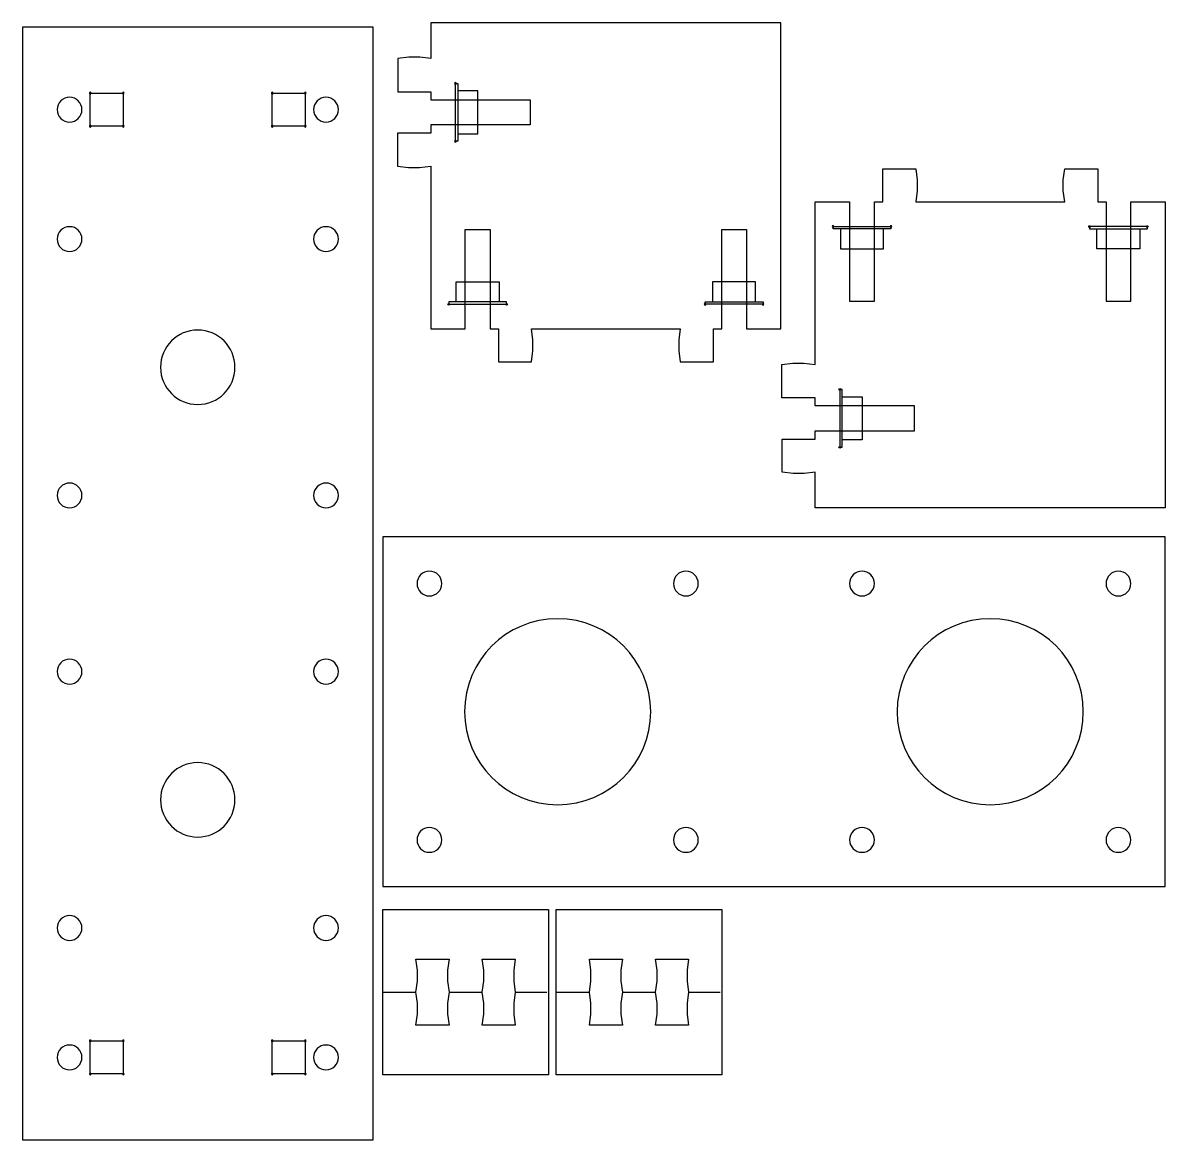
# Model space of a CAD drawing. Extents: x 43 to 403, y -142 to -7.
# Drawn here: x 265.1 to 403.2, y -142.3 to -7.2 of the extents above; entities that cross this region are included whole.
import ezdxf

# ---------------------------------------------------------------- set-up
doc = ezdxf.new("R2010")
doc.units = 0
doc.layers.add('CUT', color=7, linetype='CONTINUOUS')

# ---------------------------------------------------------------- blocks, each defined once
blk = doc.blocks.new('BLOCK_2')
at = {"layer": 'CUT', "color": 1}
blk.add_lwpolyline([(360.93, -111.69), (403.23, -111.69), (403.23, -69.39), (360.93, -69.39), (350.93, -69.39), (308.63, -69.39), (308.63, -111.69), (350.93, -111.69), (360.93, -111.69)], dxfattribs=at)
for points in [[(315.78, -75.04), (315.78, -75.87), (315.11, -76.54), (314.28, -76.54), (313.45, -76.54), (312.78, -75.87), (312.78, -75.04), (312.78, -74.21), (313.45, -73.54), (314.28, -73.54), (315.11, -73.54), (315.78, -74.21), (315.78, -75.04)], [(346.78, -75.04), (346.78, -75.87), (346.11, -76.54), (345.28, -76.54), (344.45, -76.54), (343.78, -75.87), (343.78, -75.04), (343.78, -74.21), (344.45, -73.54), (345.28, -73.54), (346.11, -73.54), (346.78, -74.21), (346.78, -75.04)], [(368.08, -75.04), (368.08, -75.87), (367.41, -76.54), (366.58, -76.54), (365.75, -76.54), (365.08, -75.87), (365.08, -75.04), (365.08, -74.21), (365.75, -73.54), (366.58, -73.54), (367.41, -73.54), (368.08, -74.21), (368.08, -75.04)], [(399.08, -75.04), (399.08, -75.87), (398.41, -76.54), (397.58, -76.54), (396.75, -76.54), (396.08, -75.87), (396.08, -75.04), (396.08, -74.21), (396.75, -73.54), (397.58, -73.54), (398.41, -73.54), (399.08, -74.21), (399.08, -75.04)], [(341.03, -90.54), (341.03, -96.76), (335.99, -101.79), (329.78, -101.79), (323.56, -101.79), (318.53, -96.76), (318.53, -90.54), (318.53, -84.33), (323.56, -79.29), (329.78, -79.29), (335.99, -79.29), (341.03, -84.33), (341.03, -90.54)], [(393.33, -90.54), (393.33, -96.76), (388.29, -101.79), (382.08, -101.79), (375.86, -101.79), (370.83, -96.76), (370.83, -90.54), (370.83, -84.33), (375.86, -79.29), (382.08, -79.29), (388.29, -79.29), (393.33, -84.33), (393.33, -90.54)], [(315.78, -106.04), (315.78, -106.87), (315.11, -107.54), (314.28, -107.54), (313.45, -107.54), (312.78, -106.87), (312.78, -106.04), (312.78, -105.21), (313.45, -104.54), (314.28, -104.54), (315.11, -104.54), (315.78, -105.21), (315.78, -106.04)], [(346.78, -106.04), (346.78, -106.87), (346.11, -107.54), (345.28, -107.54), (344.45, -107.54), (343.78, -106.87), (343.78, -106.04), (343.78, -105.21), (344.45, -104.54), (345.28, -104.54), (346.11, -104.54), (346.78, -105.21), (346.78, -106.04)], [(368.08, -106.04), (368.08, -106.87), (367.41, -107.54), (366.58, -107.54), (365.75, -107.54), (365.08, -106.87), (365.08, -106.04), (365.08, -105.21), (365.75, -104.54), (366.58, -104.54), (367.41, -104.54), (368.08, -105.21), (368.08, -106.04)], [(399.08, -106.04), (399.08, -106.87), (398.41, -107.54), (397.58, -107.54), (396.75, -107.54), (396.08, -106.87), (396.08, -106.04), (396.08, -105.21), (396.75, -104.54), (397.58, -104.54), (398.41, -104.54), (399.08, -105.21), (399.08, -106.04)]]:
    blk.add_open_spline(points, degree=3, knots=[0, 0, 0, 0, 1, 1, 1, 2, 2, 2, 3, 3, 3, 4, 4, 4, 4], dxfattribs=at)
blk = doc.blocks.new('BLOCK_4')
at = {"layer": 'CUT', "color": 1}
blk.add_lwpolyline([(317.42, -21.57), (317.42, -14.57), (317.72, -14.57), (317.72, -21.57), (317.42, -21.57)], dxfattribs=at)
for points in [[(317.42, -14.67), (317.37, -14.67), (317.32, -14.63), (317.32, -14.57), (317.32, -14.51), (317.37, -14.47), (317.42, -14.47), (317.48, -14.47), (317.52, -14.51), (317.52, -14.57), (317.52, -14.63), (317.48, -14.67), (317.42, -14.67)], [(317.42, -21.67), (317.37, -21.67), (317.32, -21.62), (317.32, -21.57), (317.32, -21.51), (317.37, -21.47), (317.42, -21.47), (317.48, -21.47), (317.52, -21.51), (317.52, -21.57), (317.52, -21.62), (317.48, -21.67), (317.42, -21.67)]]:
    blk.add_open_spline(points, degree=3, knots=[0, 0, 0, 0, 1, 1, 1, 2, 2, 2, 3, 3, 3, 4, 4, 4, 4], dxfattribs=at)
blk = doc.blocks.new('BLOCK_3')
at = {"layer": 'CUT', "color": 1}
blk.add_lwpolyline([(320.12, -20.67), (320.12, -15.47), (317.72, -15.47), (317.72, -20.67), (320.12, -20.67)], dxfattribs=at)
at = {"layer": 'CUT'}
blk.add_blockref('BLOCK_4', (0, 0), dxfattribs=at)
blk = doc.blocks.new('BLOCK_6')
at = {"layer": 'CUT', "color": 1}
blk.add_lwpolyline([(363.89, -51.57), (363.89, -58.57), (364.19, -58.57), (364.19, -51.57), (363.89, -51.57)], dxfattribs=at)
for points in [[(363.89, -51.47), (363.83, -51.47), (363.79, -51.51), (363.79, -51.57), (363.79, -51.62), (363.83, -51.67), (363.89, -51.67), (363.94, -51.67), (363.99, -51.62), (363.99, -51.57), (363.99, -51.51), (363.94, -51.47), (363.89, -51.47)], [(363.89, -58.47), (363.83, -58.47), (363.79, -58.51), (363.79, -58.57), (363.79, -58.62), (363.83, -58.67), (363.89, -58.67), (363.94, -58.67), (363.99, -58.62), (363.99, -58.57), (363.99, -58.51), (363.94, -58.47), (363.89, -58.47)]]:
    blk.add_open_spline(points, degree=3, knots=[0, 0, 0, 0, 1, 1, 1, 2, 2, 2, 3, 3, 3, 4, 4, 4, 4], dxfattribs=at)
blk = doc.blocks.new('BLOCK_5')
at = {"layer": 'CUT', "color": 1}
blk.add_lwpolyline([(366.59, -52.47), (366.59, -57.67), (364.19, -57.67), (364.19, -52.47), (366.59, -52.47)], dxfattribs=at)
at = {"layer": 'CUT'}
blk.add_blockref('BLOCK_6', (0, 0), dxfattribs=at)

msp = doc.modelspace()

# ---------------------------------------------------------------- linework, layer by layer
at = {"layer": 'CUT', "color": 1}
for points in [[(265.12, -27.74), (265.12, -7.74), (307.42, -7.74), (307.42, -27.74), (307.42, -70.04), (307.42, -80.04), (307.42, -122.34), (307.42, -142.34), (265.12, -142.34), (265.12, -122.34), (265.12, -80.04), (265.12, -70.04), (265.12, -27.74)], [(314.46, -28.9), (314.46, -44.24), (314.46, -44.24), (318.61, -44.24), (318.61, -32.24), (321.61, -32.24), (321.61, -44.24), (322.61, -44.24), (322.61, -48.24), (326.61, -48.24), (326.79, -46.91), (326.79, -45.57), (326.61, -44.24), (326.61, -44.24), (344.61, -44.24), (344.61, -44.24), (344.43, -45.57), (344.43, -46.91), (344.61, -48.24), (348.61, -48.24), (348.61, -44.24), (349.61, -44.24), (349.61, -32.24), (352.61, -32.24), (352.61, -44.24), (356.76, -44.24), (356.76, -7.24), (314.46, -7.24), (314.46, -11.56), (314.45, -11.57), (313.12, -11.39), (311.78, -11.39), (310.45, -11.57), (310.45, -15.57), (314.45, -15.57), (314.45, -16.57), (326.45, -16.57), (326.45, -19.57), (314.45, -19.57), (314.45, -20.57), (310.42, -20.57), (310.42, -24.57), (311.75, -24.75), (313.09, -24.75), (314.45, -24.57), (314.46, -28.9)], [(277.27, -15.74), (277.27, -19.74), (273.27, -19.74), (273.27, -15.74), (277.27, -15.74)], [(295.27, -19.74), (295.27, -15.74), (299.27, -15.74), (299.27, -19.74), (295.27, -19.74)], [(360.93, -44.24), (360.93, -28.89), (360.93, -28.89), (365.08, -28.89), (365.08, -40.89), (368.08, -40.89), (368.08, -28.89), (369.08, -28.89), (369.08, -24.89), (373.08, -24.89), (373.26, -26.22), (373.26, -27.56), (373.08, -28.89), (373.08, -28.89), (391.08, -28.89), (391.08, -28.89), (390.9, -27.56), (390.9, -26.22), (391.08, -24.89), (395.08, -24.89), (395.08, -28.89), (396.08, -28.89), (396.08, -40.89), (399.08, -40.89), (399.08, -28.89), (403.23, -28.89), (403.23, -65.89), (360.93, -65.89), (360.93, -61.57), (360.92, -61.57), (359.59, -61.75), (358.25, -61.75), (356.92, -61.57), (356.92, -57.57), (360.92, -57.57), (360.92, -56.57), (372.92, -56.57), (372.92, -53.57), (360.92, -53.57), (360.92, -52.57), (356.89, -52.57), (356.89, -48.57), (358.22, -48.39), (359.56, -48.39), (360.92, -48.57), (360.93, -44.24)], [(386.75, -28.89), (386.75, -28.89)], [(403.23, -28.89), (403.23, -28.89)], [(363.08, -31.87), (370.08, -31.87), (370.08, -32.17), (363.08, -32.17), (363.08, -31.87)], [(363.98, -34.57), (369.18, -34.57), (369.18, -32.17), (363.98, -32.17), (363.98, -34.57)], [(401.08, -31.87), (394.08, -31.87), (394.08, -32.17), (401.08, -32.17), (401.08, -31.87)], [(400.18, -34.57), (394.98, -34.57), (394.98, -32.17), (400.18, -32.17), (400.18, -34.57)], [(317.51, -38.57), (322.71, -38.57), (322.71, -40.97), (317.51, -40.97), (317.51, -38.57)], [(353.71, -38.57), (348.51, -38.57), (348.51, -40.97), (353.71, -40.97), (353.71, -38.57)], [(316.61, -41.27), (323.61, -41.27), (323.61, -40.97), (316.61, -40.97), (316.61, -41.27)], [(354.61, -41.27), (347.61, -41.27), (347.61, -40.97), (354.61, -40.97), (354.61, -41.27)], [(340.28, -44.24), (340.28, -44.24)], [(356.76, -44.24), (356.76, -44.24)], [(328.66, -124.64), (328.66, -134.44), (308.65, -134.44), (308.65, -131.87), (308.65, -131.47), (308.65, -117.41), (308.65, -117.01), (308.65, -114.44), (328.66, -114.44), (328.66, -124.24), (328.66, -124.64)], [(349.62, -124.64), (349.62, -134.44), (329.62, -134.44), (329.62, -131.87), (329.62, -131.47), (329.62, -117.41), (329.62, -117.01), (329.62, -114.44), (349.62, -114.44), (349.62, -124.24), (349.62, -124.64)], [(312.65, -124.44), (312.84, -123.11), (312.84, -121.77), (312.65, -120.44)], [(312.65, -120.44), (316.65, -120.44)], [(316.65, -120.44), (316.47, -121.77), (316.47, -123.11), (316.65, -124.44)], [(320.66, -124.44), (320.84, -123.11), (320.84, -121.77), (320.66, -120.44)], [(320.66, -120.44), (324.66, -120.44)], [(324.66, -120.44), (324.47, -121.77), (324.47, -123.11), (324.66, -124.44)], [(333.62, -124.44), (333.8, -123.11), (333.8, -121.77), (333.62, -120.44)], [(333.62, -120.44), (337.62, -120.44)], [(337.62, -120.44), (337.43, -121.77), (337.43, -123.11), (337.62, -124.44)], [(341.62, -124.44), (341.8, -123.11), (341.8, -121.77), (341.62, -120.44)], [(341.62, -120.44), (345.62, -120.44)], [(345.62, -120.44), (345.44, -121.77), (345.44, -123.11), (345.62, -124.44)], [(308.65, -124.44), (312.65, -124.44)], [(312.65, -128.44), (312.84, -127.11), (312.84, -125.77), (312.65, -124.44)], [(316.65, -124.44), (316.47, -125.77), (316.47, -127.11), (316.65, -128.44)], [(316.65, -124.44), (320.66, -124.44)], [(320.66, -128.44), (320.84, -127.11), (320.84, -125.77), (320.66, -124.44)], [(324.66, -124.44), (324.47, -125.77), (324.47, -127.11), (324.66, -128.44)], [(324.66, -124.44), (328.46, -124.44)], [(329.62, -124.44), (333.62, -124.44)], [(333.62, -128.44), (333.8, -127.11), (333.8, -125.77), (333.62, -124.44)], [(337.62, -124.44), (337.43, -125.77), (337.43, -127.11), (337.62, -128.44)], [(337.62, -124.44), (341.62, -124.44)], [(341.62, -128.44), (341.8, -127.11), (341.8, -125.77), (341.62, -124.44)], [(345.62, -124.44), (345.44, -125.77), (345.44, -127.11), (345.62, -128.44)], [(345.62, -124.44), (349.42, -124.44)], [(316.65, -128.44), (312.65, -128.44)], [(324.66, -128.44), (320.66, -128.44)], [(337.62, -128.44), (333.62, -128.44)], [(345.62, -128.44), (341.62, -128.44)], [(277.27, -130.34), (277.27, -134.34), (273.27, -134.34), (273.27, -130.34), (277.27, -130.34)], [(295.27, -134.34), (295.27, -130.34), (299.27, -130.34), (299.27, -134.34), (295.27, -134.34)]]:
    msp.add_lwpolyline(points, dxfattribs=at)
for points in [[(272.27, -17.74), (272.27, -18.57), (271.6, -19.24), (270.77, -19.24), (269.95, -19.24), (269.27, -18.57), (269.27, -17.74), (269.27, -16.91), (269.95, -16.24), (270.77, -16.24), (271.6, -16.24), (272.27, -16.91), (272.27, -17.74)], [(273.37, -15.74), (273.37, -15.8), (273.33, -15.84), (273.27, -15.84), (273.22, -15.84), (273.17, -15.8), (273.17, -15.74), (273.17, -15.69), (273.22, -15.64), (273.27, -15.64), (273.33, -15.64), (273.37, -15.69), (273.37, -15.74)], [(277.37, -15.74), (277.37, -15.8), (277.33, -15.84), (277.27, -15.84), (277.22, -15.84), (277.17, -15.8), (277.17, -15.74), (277.17, -15.69), (277.22, -15.64), (277.27, -15.64), (277.33, -15.64), (277.37, -15.69), (277.37, -15.74)], [(295.37, -15.74), (295.37, -15.8), (295.33, -15.84), (295.27, -15.84), (295.22, -15.84), (295.17, -15.8), (295.17, -15.74), (295.17, -15.69), (295.22, -15.64), (295.27, -15.64), (295.33, -15.64), (295.37, -15.69), (295.37, -15.74)], [(299.37, -15.74), (299.37, -15.8), (299.33, -15.84), (299.27, -15.84), (299.22, -15.84), (299.17, -15.8), (299.17, -15.74), (299.17, -15.69), (299.22, -15.64), (299.27, -15.64), (299.33, -15.64), (299.37, -15.69), (299.37, -15.74)], [(303.27, -17.74), (303.27, -18.57), (302.6, -19.24), (301.77, -19.24), (300.95, -19.24), (300.27, -18.57), (300.27, -17.74), (300.27, -16.91), (300.95, -16.24), (301.77, -16.24), (302.6, -16.24), (303.27, -16.91), (303.27, -17.74)], [(273.37, -19.74), (273.37, -19.8), (273.33, -19.84), (273.27, -19.84), (273.22, -19.84), (273.17, -19.8), (273.17, -19.74), (273.17, -19.69), (273.22, -19.64), (273.27, -19.64), (273.33, -19.64), (273.37, -19.69), (273.37, -19.74)], [(277.37, -19.74), (277.37, -19.8), (277.33, -19.84), (277.27, -19.84), (277.22, -19.84), (277.17, -19.8), (277.17, -19.74), (277.17, -19.69), (277.22, -19.64), (277.27, -19.64), (277.33, -19.64), (277.37, -19.69), (277.37, -19.74)], [(295.37, -19.74), (295.37, -19.8), (295.33, -19.84), (295.27, -19.84), (295.22, -19.84), (295.17, -19.8), (295.17, -19.74), (295.17, -19.69), (295.22, -19.64), (295.27, -19.64), (295.33, -19.64), (295.37, -19.69), (295.37, -19.74)], [(299.37, -19.74), (299.37, -19.8), (299.33, -19.84), (299.27, -19.84), (299.22, -19.84), (299.17, -19.8), (299.17, -19.74), (299.17, -19.69), (299.22, -19.64), (299.27, -19.64), (299.33, -19.64), (299.37, -19.69), (299.37, -19.74)], [(270.77, -34.89), (269.94, -34.89), (269.27, -34.22), (269.27, -33.39), (269.27, -32.56), (269.94, -31.89), (270.77, -31.89), (271.6, -31.89), (272.27, -32.56), (272.27, -33.39), (272.27, -34.22), (271.6, -34.89), (270.77, -34.89)], [(301.77, -34.89), (300.94, -34.89), (300.27, -34.22), (300.27, -33.39), (300.27, -32.56), (300.94, -31.89), (301.77, -31.89), (302.6, -31.89), (303.27, -32.56), (303.27, -33.39), (303.27, -34.22), (302.6, -34.89), (301.77, -34.89)], [(362.98, -31.87), (362.98, -31.81), (363.02, -31.77), (363.08, -31.77), (363.13, -31.77), (363.18, -31.81), (363.18, -31.87), (363.18, -31.92), (363.13, -31.97), (363.08, -31.97), (363.02, -31.97), (362.98, -31.92), (362.98, -31.87)], [(369.98, -31.87), (369.98, -31.81), (370.02, -31.77), (370.08, -31.77), (370.13, -31.77), (370.18, -31.81), (370.18, -31.87), (370.18, -31.92), (370.13, -31.97), (370.08, -31.97), (370.02, -31.97), (369.98, -31.92), (369.98, -31.87)], [(394.18, -31.87), (394.18, -31.81), (394.13, -31.77), (394.08, -31.77), (394.02, -31.77), (393.98, -31.81), (393.98, -31.87), (393.98, -31.92), (394.02, -31.97), (394.08, -31.97), (394.13, -31.97), (394.18, -31.92), (394.18, -31.87)], [(401.18, -31.87), (401.18, -31.81), (401.13, -31.77), (401.08, -31.77), (401.02, -31.77), (400.98, -31.81), (400.98, -31.87), (400.98, -31.92), (401.02, -31.97), (401.08, -31.97), (401.13, -31.97), (401.18, -31.92), (401.18, -31.87)], [(316.51, -41.27), (316.51, -41.33), (316.55, -41.37), (316.61, -41.37), (316.66, -41.37), (316.71, -41.33), (316.71, -41.27), (316.71, -41.22), (316.66, -41.17), (316.61, -41.17), (316.55, -41.17), (316.51, -41.22), (316.51, -41.27)], [(323.51, -41.27), (323.51, -41.33), (323.55, -41.37), (323.61, -41.37), (323.66, -41.37), (323.71, -41.33), (323.71, -41.27), (323.71, -41.22), (323.66, -41.17), (323.61, -41.17), (323.55, -41.17), (323.51, -41.22), (323.51, -41.27)], [(347.71, -41.27), (347.71, -41.33), (347.67, -41.37), (347.61, -41.37), (347.56, -41.37), (347.51, -41.33), (347.51, -41.27), (347.51, -41.22), (347.56, -41.17), (347.61, -41.17), (347.67, -41.17), (347.71, -41.22), (347.71, -41.27)], [(354.71, -41.27), (354.71, -41.33), (354.67, -41.37), (354.61, -41.37), (354.56, -41.37), (354.51, -41.33), (354.51, -41.27), (354.51, -41.22), (354.56, -41.17), (354.61, -41.17), (354.67, -41.17), (354.71, -41.22), (354.71, -41.27)], [(286.27, -53.39), (283.79, -53.39), (281.77, -51.38), (281.77, -48.89), (281.77, -46.41), (283.79, -44.39), (286.27, -44.39), (288.76, -44.39), (290.77, -46.41), (290.77, -48.89), (290.77, -51.38), (288.76, -53.39), (286.27, -53.39)], [(270.77, -65.89), (269.94, -65.89), (269.27, -65.22), (269.27, -64.39), (269.27, -63.56), (269.94, -62.89), (270.77, -62.89), (271.6, -62.89), (272.27, -63.56), (272.27, -64.39), (272.27, -65.22), (271.6, -65.89), (270.77, -65.89)], [(301.77, -65.89), (300.94, -65.89), (300.27, -65.22), (300.27, -64.39), (300.27, -63.56), (300.94, -62.89), (301.77, -62.89), (302.6, -62.89), (303.27, -63.56), (303.27, -64.39), (303.27, -65.22), (302.6, -65.89), (301.77, -65.89)], [(270.77, -87.19), (269.94, -87.19), (269.27, -86.52), (269.27, -85.69), (269.27, -84.86), (269.94, -84.19), (270.77, -84.19), (271.6, -84.19), (272.27, -84.86), (272.27, -85.69), (272.27, -86.52), (271.6, -87.19), (270.77, -87.19)], [(301.77, -87.19), (300.94, -87.19), (300.27, -86.52), (300.27, -85.69), (300.27, -84.86), (300.94, -84.19), (301.77, -84.19), (302.6, -84.19), (303.27, -84.86), (303.27, -85.69), (303.27, -86.52), (302.6, -87.19), (301.77, -87.19)], [(286.27, -105.69), (283.79, -105.69), (281.77, -103.68), (281.77, -101.19), (281.77, -98.71), (283.79, -96.69), (286.27, -96.69), (288.76, -96.69), (290.77, -98.71), (290.77, -101.19), (290.77, -103.68), (288.76, -105.69), (286.27, -105.69)], [(270.77, -118.19), (269.94, -118.19), (269.27, -117.52), (269.27, -116.69), (269.27, -115.86), (269.94, -115.19), (270.77, -115.19), (271.6, -115.19), (272.27, -115.86), (272.27, -116.69), (272.27, -117.52), (271.6, -118.19), (270.77, -118.19)], [(301.77, -118.19), (300.94, -118.19), (300.27, -117.52), (300.27, -116.69), (300.27, -115.86), (300.94, -115.19), (301.77, -115.19), (302.6, -115.19), (303.27, -115.86), (303.27, -116.69), (303.27, -117.52), (302.6, -118.19), (301.77, -118.19)], [(272.27, -132.34), (272.27, -133.17), (271.6, -133.84), (270.77, -133.84), (269.95, -133.84), (269.27, -133.17), (269.27, -132.34), (269.27, -131.51), (269.95, -130.84), (270.77, -130.84), (271.6, -130.84), (272.27, -131.51), (272.27, -132.34)], [(273.37, -130.34), (273.37, -130.4), (273.33, -130.44), (273.27, -130.44), (273.22, -130.44), (273.17, -130.4), (273.17, -130.34), (273.17, -130.29), (273.22, -130.24), (273.27, -130.24), (273.33, -130.24), (273.37, -130.29), (273.37, -130.34)], [(277.37, -130.34), (277.37, -130.4), (277.33, -130.44), (277.27, -130.44), (277.22, -130.44), (277.17, -130.4), (277.17, -130.34), (277.17, -130.29), (277.22, -130.24), (277.27, -130.24), (277.33, -130.24), (277.37, -130.29), (277.37, -130.34)], [(295.37, -130.34), (295.37, -130.4), (295.33, -130.44), (295.27, -130.44), (295.22, -130.44), (295.17, -130.4), (295.17, -130.34), (295.17, -130.29), (295.22, -130.24), (295.27, -130.24), (295.33, -130.24), (295.37, -130.29), (295.37, -130.34)], [(299.37, -130.34), (299.37, -130.4), (299.33, -130.44), (299.27, -130.44), (299.22, -130.44), (299.17, -130.4), (299.17, -130.34), (299.17, -130.29), (299.22, -130.24), (299.27, -130.24), (299.33, -130.24), (299.37, -130.29), (299.37, -130.34)], [(303.27, -132.34), (303.27, -133.17), (302.6, -133.84), (301.77, -133.84), (300.95, -133.84), (300.27, -133.17), (300.27, -132.34), (300.27, -131.51), (300.95, -130.84), (301.77, -130.84), (302.6, -130.84), (303.27, -131.51), (303.27, -132.34)], [(273.37, -134.34), (273.37, -134.4), (273.33, -134.44), (273.27, -134.44), (273.22, -134.44), (273.17, -134.4), (273.17, -134.34), (273.17, -134.29), (273.22, -134.24), (273.27, -134.24), (273.33, -134.24), (273.37, -134.29), (273.37, -134.34)], [(277.37, -134.34), (277.37, -134.4), (277.33, -134.44), (277.27, -134.44), (277.22, -134.44), (277.17, -134.4), (277.17, -134.34), (277.17, -134.29), (277.22, -134.24), (277.27, -134.24), (277.33, -134.24), (277.37, -134.29), (277.37, -134.34)], [(295.37, -134.34), (295.37, -134.4), (295.33, -134.44), (295.27, -134.44), (295.22, -134.44), (295.17, -134.4), (295.17, -134.34), (295.17, -134.29), (295.22, -134.24), (295.27, -134.24), (295.33, -134.24), (295.37, -134.29), (295.37, -134.34)], [(299.37, -134.34), (299.37, -134.4), (299.33, -134.44), (299.27, -134.44), (299.22, -134.44), (299.17, -134.4), (299.17, -134.34), (299.17, -134.29), (299.22, -134.24), (299.27, -134.24), (299.33, -134.24), (299.37, -134.29), (299.37, -134.34)]]:
    msp.add_open_spline(points, degree=3, knots=[0, 0, 0, 0, 1, 1, 1, 2, 2, 2, 3, 3, 3, 4, 4, 4, 4], dxfattribs=at)

# ---------------------------------------------------------------- block references
at = {"layer": 'CUT'}
for name in ['BLOCK_3', 'BLOCK_5', 'BLOCK_2']:
    msp.add_blockref(name, (0, 0), dxfattribs=at)

doc.saveas('drawing.dxf')
